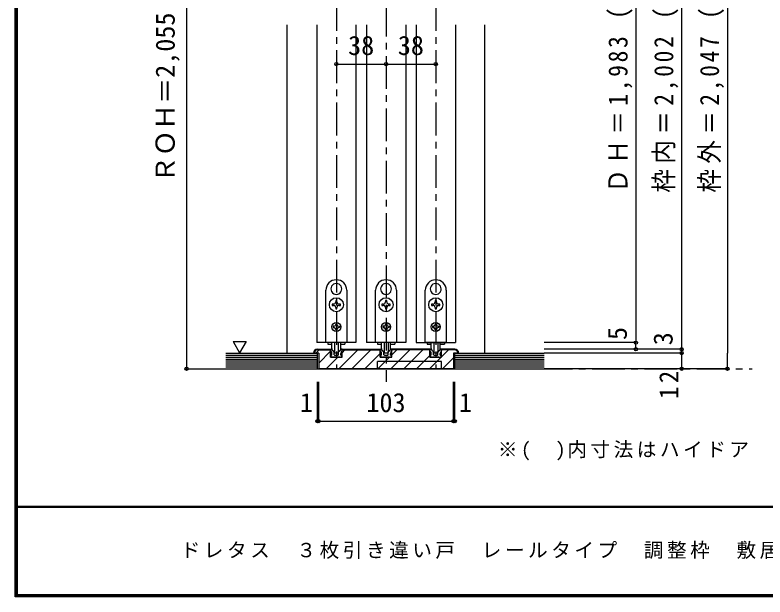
# Model space of a CAD drawing. Units: millimetres at full size, sheet at 1:5. Extents: x -973 to 977, y -718 to 696.
# Drawn here: x -973 to -400, y -701 to -256 of the extents above; entities that cross this region are included whole.
import ezdxf
from ezdxf.enums import TextEntityAlignment as Align

# ---------------------------------------------------------------- set-up
doc = ezdxf.new("R2010")
doc.units = ezdxf.units.MM
doc.header["$LTSCALE"] = 5
doc.header["$PDMODE"] = 32
doc.header["$PDSIZE"] = 2.5
doc.linetypes.add('CHAIN1', pattern=[8, 5, -1, 1, -1])
for name, color, linetype in [('0-1_通り芯', 4, 'CHAIN1'), ('0-3_仕上げ', 2, 'Continuous'), ('0-4_枠', 3, 'Continuous'), ('0-6_扉', 6, 'Continuous'), ('0-7_金物', 7, 'Continuous'), ('0-A_文字', 7, 'Continuous'), ('0-B_寸法', 7, 'Continuous'), ('0-C_ハッチ', 4, 'Continuous'), ('F-1_枠', 6, 'Continuous'), ('F-A_文字', 7, 'Continuous')]:
    doc.layers.add(name, color=color, linetype=linetype)
doc.styles.add('ＭＳ ゴシック', font='')
doc.styles.get('ＭＳ ゴシック').set_extended_font_data('MS Gothic')

msp = doc.modelspace()

# ---------------------------------------------------------------- linework, layer by layer
at = {"layer": '0-1_通り芯'}
for p, q in [((-689.69, 32.5), (-689.69, -536.5)), ((-727.69, -43.151), (-727.69, -526.5)), ((-651.69, -43.151), (-651.69, -526.5)), ((-812.19, -526.5), (-409.69, -526.5))]:
    msp.add_line(p, q, dxfattribs=at)
at = {"layer": '0-3_仕上げ'}
for p, q in [((-812.19, -514.5), (-742.19, -514.5)), ((-742.19, -526.5), (-742.19, -514.5)), ((-637.191, -514.5), (-568.69, -514.5)), ((-637.19, -526.5), (-637.19, -514.5)), ((-812.19, -526.5), (-568.69, -526.5))]:
    msp.add_line(p, q, dxfattribs=at)
at = {"layer": '0-3_仕上げ', "color": 7}
for p, q in [((-812.19, -516), (-742.19, -516)), ((-637.191, -516), (-568.69, -516)), ((-812.19, -517.5), (-742.19, -517.5)), ((-812.19, -519), (-742.19, -519)), ((-812.19, -520.5), (-742.19, -520.5)), ((-637.191, -517.5), (-568.69, -517.5)), ((-637.191, -519), (-568.69, -519)), ((-637.191, -520.5), (-568.69, -520.5)), ((-812.19, -522), (-742.19, -522)), ((-812.19, -523.5), (-742.19, -523.5)), ((-812.19, -525), (-742.19, -525)), ((-637.191, -522), (-568.69, -522)), ((-637.191, -523.5), (-568.69, -523.5)), ((-637.191, -525), (-568.69, -525))]:
    msp.add_line(p, q, dxfattribs=at)
at = {"layer": '0-4_枠', "color": 4}
for p, q in [((-765.19, -514.5), (-765.19, -263.651)), ((-614.19, -514.5), (-614.19, -263.651))]:
    msp.add_line(p, q, dxfattribs=at)
at = {"layer": '0-4_枠'}
for p, q in [((-741.19, -514.5), (-745.19, -514.5)), ((-742.19, -511.5), (-732.09, -511.5)), ((-742.19, -512), (-732.09, -512)), ((-741.19, -514.5), (-741.19, -526.5)), ((-732.09, -517.5), (-732.09, -511.5)), ((-723.29, -511.5), (-694.09, -511.5)), ((-723.29, -517.5), (-723.29, -511.5)), ((-723.29, -512), (-694.09, -512)), ((-694.09, -517.5), (-694.09, -511.5)), ((-656.09, -511.5), (-685.29, -511.5)), ((-685.29, -517.5), (-685.29, -511.5)), ((-656.09, -512), (-685.29, -512)), ((-656.09, -517.5), (-656.09, -511.5)), ((-647.29, -517.5), (-647.29, -511.5)), ((-637.19, -511.5), (-647.29, -511.5)), ((-637.19, -512), (-647.29, -512)), ((-732.09, -517.5), (-723.29, -517.5)), ((-696.19, -526.5), (-696.19, -521)), ((-694.09, -517.5), (-685.29, -517.5)), ((-656.09, -517.5), (-647.29, -517.5))]:
    msp.add_line(p, q, dxfattribs=at)
for points in [[(-634.191, -514.5), (-638.19, -514.5), (-638.19, -526.5), (-741.19, -526.5)], [(-647.19, -526.5), (-647.19, -521), (-696.19, -521)]]:
    msp.add_lwpolyline(points, dxfattribs=at)
for centre, radius, start, end in [((-742.19, -514.5), 3, 90, 180), ((-742.19, -514.5), 2.5, 90, 180), ((-637.19, -514.5), 3, 0, 90), ((-637.19, -514.5), 2.5, 0, 90)]:
    msp.add_arc(centre, radius, start, end, dxfattribs=at)
at = {"layer": '0-6_扉'}
for p, q in [((-742.69, -263.651), (-742.69, -506.5)), ((-712.69, -263.651), (-712.69, -506.5)), ((-704.69, -263.651), (-704.69, -506.5)), ((-674.69, -263.651), (-674.69, -506.5)), ((-666.69, -263.651), (-666.69, -506.5)), ((-636.69, -263.651), (-636.69, -506.5)), ((-712.69, -506.5), (-742.69, -506.5)), ((-674.69, -506.5), (-704.69, -506.5)), ((-666.69, -506.5), (-636.69, -506.5))]:
    msp.add_line(p, q, dxfattribs=at)
at = {"layer": '0-7_金物'}
for p, q in [((-727.789, -461.351), (-727.69, -461.45)), ((-727.592, -461.351), (-727.69, -461.45)), ((-689.789, -461.351), (-689.69, -461.45)), ((-689.592, -461.351), (-689.69, -461.45)), ((-651.789, -461.351), (-651.69, -461.45)), ((-651.592, -461.351), (-651.69, -461.45)), ((-735.69, -506.5), (-735.69, -466.5)), ((-731.333, -467.489), (-731.198, -467.525)), ((-731.234, -467.66), (-731.198, -467.525)), ((-724.048, -467.489), (-724.183, -467.525)), ((-724.147, -467.66), (-724.183, -467.525)), ((-719.69, -466.5), (-719.69, -506.5)), ((-697.69, -506.5), (-697.69, -466.5)), ((-693.333, -467.489), (-693.198, -467.525)), ((-693.234, -467.66), (-693.198, -467.525)), ((-686.048, -467.489), (-686.183, -467.525)), ((-686.147, -467.66), (-686.183, -467.525)), ((-681.69, -466.5), (-681.69, -506.5)), ((-659.69, -506.5), (-659.69, -466.5)), ((-655.333, -467.489), (-655.198, -467.525)), ((-655.234, -467.66), (-655.198, -467.525)), ((-648.048, -467.489), (-648.183, -467.525)), ((-648.147, -467.66), (-648.183, -467.525)), ((-643.69, -466.5), (-643.69, -506.5)), ((-728.19, -474.35), (-728.19, -475.3)), ((-727.19, -474.35), (-728.19, -474.35)), ((-727.19, -475.3), (-727.19, -474.35)), ((-690.19, -474.35), (-690.19, -475.3)), ((-689.19, -474.35), (-690.19, -474.35)), ((-689.19, -475.3), (-689.19, -474.35)), ((-652.19, -474.35), (-652.19, -475.3)), ((-651.19, -474.35), (-652.19, -474.35)), ((-651.19, -475.3), (-651.19, -474.35)), ((-729.89, -477), (-730.84, -477)), ((-730.84, -477), (-730.84, -478)), ((-730.84, -478), (-729.89, -478)), ((-727.19, -480.65), (-727.19, -479.7)), ((-724.54, -477), (-725.49, -477)), ((-725.49, -478), (-724.54, -478)), ((-724.54, -478), (-724.54, -477)), ((-691.89, -477), (-692.84, -477)), ((-692.84, -477), (-692.84, -478)), ((-692.84, -478), (-691.89, -478)), ((-689.19, -480.65), (-689.19, -479.7)), ((-686.54, -477), (-687.49, -477)), ((-687.49, -478), (-686.54, -478)), ((-686.54, -478), (-686.54, -477)), ((-653.89, -477), (-654.84, -477)), ((-654.84, -477), (-654.84, -478)), ((-654.84, -478), (-653.89, -478)), ((-651.19, -480.65), (-651.19, -479.7)), ((-648.54, -477), (-649.49, -477)), ((-649.49, -478), (-648.54, -478)), ((-648.54, -478), (-648.54, -477)), ((-728.19, -492.1), (-727.19, -492.1)), ((-728.19, -492.1), (-728.19, -492.7)), ((-727.19, -492.1), (-727.19, -492.7)), ((-690.19, -492.1), (-689.19, -492.1)), ((-690.19, -492.1), (-690.19, -492.7)), ((-689.19, -492.1), (-689.19, -492.7)), ((-652.19, -492.1), (-651.19, -492.1)), ((-652.19, -492.1), (-652.19, -492.7)), ((-651.19, -492.1), (-651.19, -492.7)), ((-729.49, -494), (-730.09, -494)), ((-730.09, -494), (-730.09, -495)), ((-730.09, -495), (-729.49, -495)), ((-728.19, -496.3), (-728.19, -496.9)), ((-727.19, -496.9), (-728.19, -496.9)), ((-727.19, -496.3), (-727.19, -496.9)), ((-725.89, -494), (-725.29, -494)), ((-691.49, -494), (-692.09, -494)), ((-692.09, -494), (-692.09, -495)), ((-692.09, -495), (-691.49, -495)), ((-690.19, -496.3), (-690.19, -496.9)), ((-689.19, -496.9), (-690.19, -496.9)), ((-689.19, -496.3), (-689.19, -496.9)), ((-687.89, -494), (-687.29, -494)), ((-653.49, -494), (-654.09, -494)), ((-654.09, -494), (-654.09, -495)), ((-654.09, -495), (-653.49, -495)), ((-652.19, -496.3), (-652.19, -496.9)), ((-651.19, -496.9), (-652.19, -496.9)), ((-651.19, -496.3), (-651.19, -496.9)), ((-649.89, -494), (-649.29, -494)), ((-719.69, -506.5), (-735.69, -506.5)), ((-734.29, -506.5), (-734.29, -507.7)), ((-734.29, -507.7), (-731.158, -507.7)), ((-731.19, -510.921), (-731.19, -506.5)), ((-729.19, -506.5), (-729.19, -514.121)), ((-726.19, -506.5), (-726.19, -514.121)), ((-724.223, -507.7), (-721.09, -507.7)), ((-724.19, -510.921), (-724.19, -506.5)), ((-721.09, -506.5), (-721.09, -507.7)), ((-681.69, -506.5), (-697.69, -506.5)), ((-696.29, -506.5), (-696.29, -507.7)), ((-696.29, -507.7), (-693.158, -507.7)), ((-693.19, -510.921), (-693.19, -506.5)), ((-691.19, -506.5), (-691.19, -514.121)), ((-688.19, -506.5), (-688.19, -514.121)), ((-686.223, -507.7), (-683.09, -507.7)), ((-686.19, -510.921), (-686.19, -506.5)), ((-683.09, -506.5), (-683.09, -507.7)), ((-643.69, -506.5), (-659.69, -506.5)), ((-658.29, -506.5), (-658.29, -507.7)), ((-658.29, -507.7), (-655.158, -507.7)), ((-655.19, -510.921), (-655.19, -506.5)), ((-653.19, -506.5), (-653.19, -514.121)), ((-650.19, -506.5), (-650.19, -514.121)), ((-648.223, -507.7), (-645.09, -507.7)), ((-648.19, -510.921), (-648.19, -506.5)), ((-645.09, -506.5), (-645.09, -507.7)), ((-732.19, -511.5), (-731.648, -511.5)), ((-732.19, -512.5), (-732.19, -511.5)), ((-731.19, -516), (-731.79, -516)), ((-730.028, -512.912), (-731.294, -511.647)), ((-731.19, -516), (-731.19, -514.736)), ((-729.816, -513), (-729.49, -513)), ((-729.29, -515.7), (-729.29, -513.2)), ((-726.49, -514.421), (-728.89, -514.421)), ((-727.69, -516.3), (-727.39, -516)), ((-727.39, -516), (-726.39, -516)), ((-726.09, -515.7), (-726.09, -513.2)), ((-725.565, -513), (-725.89, -513)), ((-725.353, -512.912), (-724.087, -511.647)), ((-724.19, -516), (-724.19, -514.736)), ((-724.19, -516), (-723.59, -516)), ((-694.19, -511.5), (-693.648, -511.5)), ((-694.19, -512.5), (-694.19, -511.5)), ((-693.19, -516), (-693.79, -516)), ((-692.028, -512.912), (-693.294, -511.647)), ((-693.19, -516), (-693.19, -514.736)), ((-691.816, -513), (-691.49, -513)), ((-691.29, -515.7), (-691.29, -513.2)), ((-688.49, -514.421), (-690.89, -514.421)), ((-689.69, -516.3), (-689.39, -516)), ((-689.39, -516), (-688.39, -516)), ((-688.09, -515.7), (-688.09, -513.2)), ((-687.565, -513), (-687.89, -513)), ((-687.353, -512.912), (-686.087, -511.647)), ((-686.19, -516), (-686.19, -514.736)), ((-686.19, -516), (-685.59, -516)), ((-656.19, -511.5), (-655.648, -511.5)), ((-656.19, -512.5), (-656.19, -511.5)), ((-655.19, -516), (-655.79, -516)), ((-654.028, -512.912), (-655.294, -511.647)), ((-655.19, -516), (-655.19, -514.736)), ((-653.816, -513), (-653.49, -513)), ((-653.29, -515.7), (-653.29, -513.2)), ((-650.49, -514.421), (-652.89, -514.421)), ((-651.69, -516.3), (-651.39, -516)), ((-651.39, -516), (-650.39, -516)), ((-650.09, -515.7), (-650.09, -513.2)), ((-649.565, -513), (-649.89, -513)), ((-649.353, -512.912), (-648.087, -511.647)), ((-648.19, -516), (-648.19, -514.736)), ((-648.19, -516), (-647.59, -516)), ((-731.49, -517.5), (-731.976, -516.274)), ((-730.39, -517.5), (-731.49, -517.5)), ((-730.39, -517.5), (-730.19, -517.3)), ((-730.19, -517.3), (-729.99, -517.5)), ((-725.39, -517.5), (-729.99, -517.5)), ((-725.19, -517.3), (-725.39, -517.5)), ((-724.99, -517.5), (-725.19, -517.3)), ((-724.99, -517.5), (-723.89, -517.5)), ((-723.89, -517.5), (-723.405, -516.274)), ((-693.49, -517.5), (-693.976, -516.274)), ((-692.39, -517.5), (-693.49, -517.5)), ((-692.39, -517.5), (-692.19, -517.3)), ((-692.19, -517.3), (-691.99, -517.5)), ((-687.39, -517.5), (-691.99, -517.5)), ((-687.19, -517.3), (-687.39, -517.5)), ((-686.99, -517.5), (-687.19, -517.3)), ((-686.99, -517.5), (-685.89, -517.5)), ((-685.89, -517.5), (-685.405, -516.274)), ((-655.49, -517.5), (-655.976, -516.274)), ((-654.39, -517.5), (-655.49, -517.5)), ((-654.39, -517.5), (-654.19, -517.3)), ((-654.19, -517.3), (-653.99, -517.5)), ((-649.39, -517.5), (-653.99, -517.5)), ((-649.19, -517.3), (-649.39, -517.5)), ((-648.99, -517.5), (-649.19, -517.3)), ((-648.99, -517.5), (-647.89, -517.5)), ((-647.89, -517.5), (-647.405, -516.274))]:
    msp.add_line(p, q, dxfattribs=at)
for points in [[(-728.19, -479.7), (-728.19, -480.65), (-727.19, -480.65)], [(-690.19, -479.7), (-690.19, -480.65), (-689.19, -480.65)], [(-652.19, -479.7), (-652.19, -480.65), (-651.19, -480.65)], [(-725.29, -494), (-725.29, -495), (-725.89, -495)], [(-687.29, -494), (-687.29, -495), (-687.89, -495)], [(-649.29, -494), (-649.29, -495), (-649.89, -495)], [(-728.99, -516), (-727.99, -516), (-727.69, -516.3)], [(-723.19, -512.5), (-723.19, -511.5), (-723.733, -511.5)], [(-690.99, -516), (-689.99, -516), (-689.69, -516.3)], [(-685.19, -512.5), (-685.19, -511.5), (-685.733, -511.5)], [(-652.99, -516), (-651.99, -516), (-651.69, -516.3)], [(-647.19, -512.5), (-647.19, -511.5), (-647.733, -511.5)]]:
    msp.add_lwpolyline(points, dxfattribs=at)
for centre, radius in [((-727.69, -477.5), 5.35), ((-689.69, -477.5), 5.35), ((-651.69, -477.5), 5.35), ((-727.69, -494.5), 3.5), ((-689.69, -494.5), 3.5), ((-651.69, -494.5), 3.5)]:
    msp.add_circle(centre, radius, dxfattribs=at)
for centre, radius, start, end in [((-727.69, -466.5), 8, 0, 180), ((-689.69, -466.5), 8, 0, 180), ((-651.69, -466.5), 8, 0, 180), ((-727.69, -465.5), 4.15, 91.3645, 208.6355), ((-727.69, -465.5), 4.15, 331.3645, 88.6355), ((-689.69, -465.5), 4.15, 91.3645, 208.6355), ((-689.69, -465.5), 4.15, 331.3645, 88.6355), ((-651.69, -465.5), 4.15, 91.3645, 208.6355), ((-651.69, -465.5), 4.15, 331.3645, 88.6355), ((-727.69, -465.5), 4.15, 211.3645, 328.6355), ((-689.69, -465.5), 4.15, 211.3645, 328.6355), ((-651.69, -465.5), 4.15, 211.3645, 328.6355), ((-729.89, -475.3), 1.7, 270, 0), ((-725.49, -475.3), 1.7, 180, 270), ((-691.89, -475.3), 1.7, 270, 0), ((-687.49, -475.3), 1.7, 180, 270), ((-653.89, -475.3), 1.7, 270, 0), ((-649.49, -475.3), 1.7, 180, 270), ((-729.89, -479.7), 1.7, 0, 90), ((-725.49, -479.7), 1.7, 90, 180), ((-691.89, -479.7), 1.7, 0, 90), ((-687.49, -479.7), 1.7, 90, 180), ((-653.89, -479.7), 1.7, 0, 90), ((-649.49, -479.7), 1.7, 90, 180), ((-729.49, -492.7), 1.3, 270, 0), ((-725.89, -492.7), 1.3, 180, 270), ((-691.49, -492.7), 1.3, 270, 0), ((-687.89, -492.7), 1.3, 180, 270), ((-653.49, -492.7), 1.3, 270, 0), ((-649.89, -492.7), 1.3, 180, 270), ((-729.49, -496.3), 1.3, 0, 90), ((-725.89, -496.3), 1.3, 90, 180), ((-691.49, -496.3), 1.3, 0, 90), ((-687.89, -496.3), 1.3, 90, 180), ((-653.49, -496.3), 1.3, 0, 90), ((-649.89, -496.3), 1.3, 90, 180), ((-734.19, -514.736), 3, 0, 48.19), ((-731.79, -516.2), 0.2, 90, 201.616), ((-731.648, -512), 0.5, 45, 90), ((-729.19, -510.921), 2, 180, 264.78409), ((-729.816, -512.7), 0.3, 225, 270), ((-729.49, -513.2), 0.2, 0, 90), ((-729.39, -513.112), 0.2, 0, 84.78409), ((-728.99, -515.7), 0.3, 180, 270), ((-728.89, -514.121), 0.3, 180, 270), ((-726.49, -514.121), 0.3, 270, 0), ((-726.39, -515.7), 0.3, 270, 0), ((-725.99, -513.112), 0.2, 95.21591, 180), ((-725.89, -513.2), 0.2, 90, 180), ((-726.19, -510.921), 2, 275.21591, 0), ((-725.565, -512.7), 0.3, 270, 315), ((-721.191, -514.736), 3, 131.81, 180), ((-723.733, -512), 0.5, 90, 135), ((-723.59, -516.2), 0.2, 338.384, 90), ((-696.19, -514.736), 3, 0, 48.19), ((-693.79, -516.2), 0.2, 90, 201.616), ((-693.648, -512), 0.5, 45, 90), ((-691.19, -510.921), 2, 180, 264.78409), ((-691.816, -512.7), 0.3, 225, 270), ((-691.49, -513.2), 0.2, 0, 90), ((-691.39, -513.112), 0.2, 0, 84.78409), ((-690.99, -515.7), 0.3, 180, 270), ((-690.89, -514.121), 0.3, 180, 270), ((-688.49, -514.121), 0.3, 270, 0), ((-688.39, -515.7), 0.3, 270, 0), ((-687.99, -513.112), 0.2, 95.21591, 180), ((-687.89, -513.2), 0.2, 90, 180), ((-688.19, -510.921), 2, 275.21591, 0), ((-687.565, -512.7), 0.3, 270, 315), ((-683.191, -514.736), 3, 131.81, 180), ((-685.733, -512), 0.5, 90, 135), ((-685.59, -516.2), 0.2, 338.384, 90), ((-658.19, -514.736), 3, 0, 48.19), ((-655.79, -516.2), 0.2, 90, 201.616), ((-655.648, -512), 0.5, 45, 90), ((-653.19, -510.921), 2, 180, 264.78409), ((-653.816, -512.7), 0.3, 225, 270), ((-653.49, -513.2), 0.2, 0, 90), ((-653.39, -513.112), 0.2, 0, 84.78409), ((-652.99, -515.7), 0.3, 180, 270), ((-652.89, -514.121), 0.3, 180, 270), ((-650.49, -514.121), 0.3, 270, 0), ((-650.39, -515.7), 0.3, 270, 0), ((-649.99, -513.112), 0.2, 95.21591, 180), ((-649.89, -513.2), 0.2, 90, 180), ((-650.19, -510.921), 2, 275.21591, 0), ((-649.565, -512.7), 0.3, 270, 315), ((-645.191, -514.736), 3, 131.81, 180), ((-647.733, -512), 0.5, 90, 135), ((-647.59, -516.2), 0.2, 338.384, 90)]:
    msp.add_arc(centre, radius, start, end, dxfattribs=at)
at = {"layer": '0-A_文字'}
for p, q in [((-806.626, -505.686), (-796.626, -505.686)), ((-806.626, -505.686), (-801.626, -514.347)), ((-796.626, -505.686), (-801.626, -514.347))]:
    msp.add_line(p, q, dxfattribs=at)
at = {"layer": '0-B_寸法', "color": 4}
for p, q in [((-842.19, -21.151), (-842.19, -526.5)), ((-463.69, -526.5), (-463.69, -29.151)), ((-428.69, -29.151), (-428.69, -514.5)), ((-727.69, -293.651), (-689.69, -293.651)), ((-689.69, -293.651), (-651.69, -293.651)), ((-498.69, -511.5), (-498.69, -506.5)), ((-498.69, -511.5), (-568.69, -511.5)), ((-463.69, -511.5), (-568.69, -511.5)), ((-463.69, -514.5), (-568.69, -514.5)), ((-428.69, -526.5), (-428.69, -514.5)), ((-842.19, -526.5), (-812.19, -526.5)), ((-428.69, -526.5), (-568.69, -526.5)), ((-742.19, -566.5), (-742.19, -536.5)), ((-741.19, -566.5), (-741.19, -536.5)), ((-638.191, -566.5), (-638.191, -536.5)), ((-637.191, -566.5), (-637.191, -536.5)), ((-742.19, -566.5), (-741.19, -566.5)), ((-741.19, -566.5), (-638.191, -566.5)), ((-638.191, -566.5), (-637.191, -566.5))]:
    msp.add_line(p, q, dxfattribs=at)
msp.add_lwpolyline([(-498.69, -59.151), (-498.69, -506.5), (-568.69, -506.5)], dxfattribs=at)
at = {"layer": '0-B_寸法'}
for p in [(-727.69, -293.651), (-689.69, -293.651), (-651.69, -293.651), (-498.69, -506.5), (-498.69, -511.5), (-463.69, -511.5), (-463.69, -514.5), (-842.19, -526.5), (-463.69, -526.5), (-428.69, -526.5), (-742.19, -566.5), (-741.19, -566.5), (-638.191, -566.5), (-637.191, -566.5)]:
    msp.add_point(p, dxfattribs=at)
at = {"layer": '0-C_ハッチ'}
for p, q in [((-740.89, -512), (-743.39, -514.5)), ((-732.09, -513.1), (-741.19, -522.2)), ((-711.192, -512), (-725.692, -526.5)), ((-721.091, -512), (-723.29, -514.199)), ((-701.292, -512), (-715.792, -526.5)), ((-694.09, -514.698), (-705.893, -526.5)), ((-671.594, -512), (-686.094, -526.5)), ((-681.493, -512), (-685.29, -515.797)), ((-661.694, -512), (-676.194, -526.5)), ((-641.895, -512), (-656.395, -526.5)), ((-726.591, -517.5), (-735.591, -526.5)), ((-686.993, -517.5), (-695.993, -526.5)), ((-656.09, -516.296), (-666.295, -526.5)), ((-638.191, -518.195), (-646.496, -526.5))]:
    msp.add_line(p, q, dxfattribs=at)
at = {"layer": 'F-1_枠'}
for p, q in [((-973.347, 695.833), (-973.347, -700.833)), ((-972.514, 695.833), (-972.514, -700.833)), ((-971.68, 695.833), (-971.68, -700.833)), ((976.653, -631.667), (-973.347, -631.667)), ((976.653, -632.5), (-973.347, -632.5)), ((976.653, -699.167), (-973.347, -699.167)), ((976.653, -700), (-973.347, -700)), ((976.653, -700.833), (-973.347, -700.833))]:
    msp.add_line(p, q, dxfattribs=at)

# ---------------------------------------------------------------- texts
at = {"layer": '0-A_文字', "insert": (-604.208, -596.525), "char_height": 11, "attachment_point": 7, "style": 'ＭＳ ゴシック'}
msp.add_mtext('\\T1.18;※(\u3000)内寸法はハイドア', dxfattribs=at)
at = {"layer": '0-B_寸法', "style": 'ＭＳ ゴシック'}
for s, p in [('ＲＯＨ＝2,055（2,255)', (-846.831, -384.151)), ('5', (-501.19, -504.5)), ('3', (-466.19, -508.5))]:
    msp.add_text(s, height=14.66, rotation=90, dxfattribs=at).set_placement(p, align=Align.BOTTOM_LEFT)
for s, p in [('38', (-718.69, -291.151)), ('38', (-680.69, -291.151)), ('1', (-755.49, -564)), ('103', (-704.69, -564)), ('1', (-633.891, -564))]:
    msp.add_text(s, height=14.66, dxfattribs=at).set_placement(p, align=Align.BOTTOM_LEFT)
at = {"layer": '0-B_寸法', "char_height": 14.66, "attachment_point": 7, "rotation": 90, "style": 'ＭＳ ゴシック'}
for s, insert in [('\\T1.23;\\W0.9;ＤＨ＝1,983\\~(2,183)', (-501.19, -391.901)), ('\\T1.23;\\W0.9;枠内＝2,002\\~(2,202)', (-466.19, -391.901)), ('\\T1.23;\\W0.9;枠外＝2,047\\~(2,247)', (-431.19, -391.901)), ('\\T1.27;\\W0.95;12', (-466.19, -549.544))]:
    msp.add_mtext(s, dxfattribs=dict(at, insert=insert))
at = {"layer": 'F-A_文字', "insert": (-846.68, -673.333), "char_height": 11, "attachment_point": 7, "style": 'ＭＳ ゴシック'}
msp.add_mtext('\\T1.18;ドレタス\u3000３枚引き違い戸\u3000レールタイプ\u3000調整枠\u3000敷居Q型／床直付けレール\u3000枠外W2,424', dxfattribs=at)

doc.saveas('drawing.dxf')
